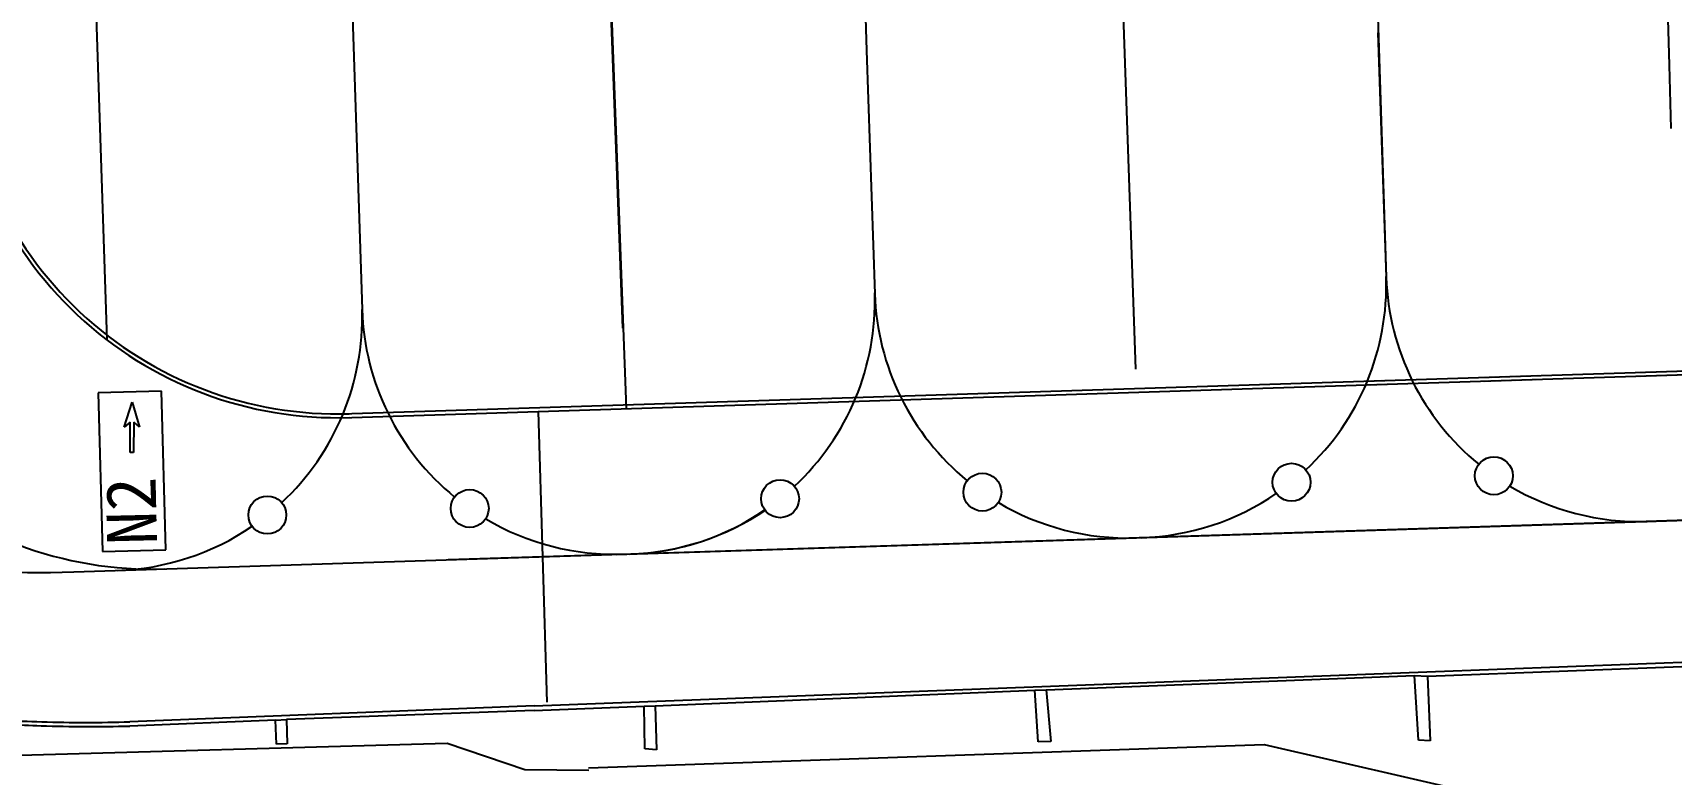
# Model space of a CAD drawing. Header units: millimetres. Extents: x 1358 to 1865, y 706 to 1003.
# Drawn here: x 1554.61 to 1586.23, y 840.71 to 855.04 of the extents above; entities that cross this region are included whole.
import ezdxf

# ---------------------------------------------------------------- set-up
doc = ezdxf.new("R2010")
doc.units = ezdxf.units.MM
doc.layers.add('建築', color=7, linetype='Continuous')
doc.styles.add('細明體', font='')
doc.styles.get('細明體').set_extended_font_data('細明體')

msp = doc.modelspace()

# ---------------------------------------------------------------- hatches: boundary and pattern name
at = {"layer": '建築', "ltscale": 1000}
h = msp.add_hatch(color=256, dxfattribs=at)
edge = h.paths.add_edge_path()
edge.add_arc((1575.846, 850.164), 4.883, 336.4493, 336.6869)
edge.add_line((1580.331, 848.231), (1580.773, 848.246))
edge.add_line((1580.773, 848.246), (1580.774, 848.227))
edge.add_line((1580.774, 848.227), (1580.323, 848.213))
edge = h.paths.add_edge_path()
edge.add_arc((1575.846, 850.164), 4.883, 337.397, 337.6328)
edge.add_line((1580.362, 848.306), (1580.771, 848.319))
edge.add_line((1580.771, 848.319), (1580.771, 848.301))
edge.add_line((1580.771, 848.301), (1580.354, 848.287))
edge = h.paths.add_edge_path()
edge.add_arc((1575.846, 850.164), 4.883, 337.6328, 337.8682)
edge.add_line((1580.37, 848.324), (1580.77, 848.337))
edge.add_line((1580.77, 848.337), (1580.771, 848.319))
edge.add_line((1580.771, 848.319), (1580.767, 848.319))
edge.add_line((1580.767, 848.319), (1580.362, 848.306))
edge = h.paths.add_edge_path()
edge.add_arc((1575.846, 850.164), 4.883, 336.6869, 336.9241)
edge.add_line((1580.339, 848.25), (1580.772, 848.264))
edge.add_line((1580.772, 848.264), (1580.773, 848.246))
edge.add_line((1580.773, 848.246), (1580.331, 848.231))
h = msp.add_hatch(color=256, dxfattribs=at)
h.paths.add_polyline_path([(1583.695, 848.413), (1583.699, 848.414), (1583.698, 848.431), (1582.6, 848.396), (1582.601, 848.378)])
h.paths.add_polyline_path([(1583.7, 848.395), (1583.699, 848.413), (1582.601, 848.378), (1582.601, 848.359)])
h.paths.add_polyline_path([(1583.701, 848.34), (1583.701, 848.358), (1582.603, 848.323), (1582.603, 848.305)])
h.paths.add_polyline_path([(1583.702, 848.322), (1583.701, 848.34), (1582.603, 848.305), (1582.604, 848.286)])
h = msp.add_hatch(color=256, dxfattribs=at)
h.paths.add_polyline_path([(1586.623, 848.507), (1586.627, 848.508), (1586.627, 848.526), (1585.529, 848.49), (1585.529, 848.472)])
h.paths.add_polyline_path([(1586.628, 848.489), (1586.627, 848.507), (1585.529, 848.472), (1585.53, 848.454)])
h.paths.add_polyline_path([(1586.63, 848.434), (1586.629, 848.452), (1585.531, 848.417), (1585.532, 848.399)])
h.paths.add_polyline_path([(1586.63, 848.416), (1586.63, 848.434), (1585.532, 848.399), (1585.532, 848.38)])

# ---------------------------------------------------------------- linework, layer by layer
for p, q in [((1570.196, 869.578, -0.309), (1570.698, 854.694, -0.309)), ((1570.196, 869.578, -0.309), (1570.698, 854.694, -0.309)), ((1570.196, 869.578, -0.309), (1570.698, 854.694, -0.309)), ((1570.196, 869.578, -0.309), (1570.698, 854.694, -0.309)), ((1580.102, 869.738, -0.309), (1580.727, 850.313, -0.309)), ((1560.334, 869.261, -0.309), (1560.963, 849.689, -0.309)), ((1575.296, 865.393, -0.309), (1575.888, 848.538, -0.309)), ((1575.296, 865.393, -0.309), (1575.888, 848.538, -0.309)), ((1575.296, 865.393, -0.309), (1575.888, 848.538, -0.309)), ((1575.296, 865.393, -0.309), (1575.888, 848.538, -0.309)), ((1565.413, 864.962, -0.309), (1565.986, 849.33, -0.309)), ((1565.413, 864.962, -0.309), (1566.062, 847.777, -0.309)), ((1555.536, 864.636, -0.309), (1556.035, 849.107, -0.309)), ((1586.098, 857.706, -0.309), (1586.186, 854.408, -0.309)), ((1580.567, 855.036, -0.309), (1580.727, 850.313, -0.309)), ((1570.698, 854.694, -0.309), (1570.856, 849.996, -0.309)), ((1570.698, 854.694, -0.309), (1570.856, 849.996, -0.309)), ((1570.698, 854.694, -0.309), (1570.856, 849.996, -0.309)), ((1570.698, 854.694, -0.309), (1570.856, 849.996, -0.309)), ((1586.186, 854.408, -0.309), (1586.219, 853.188, -0.309)), ((1586.219, 853.188, -0.309), (1586.219, 853.188, -0.309)), ((1586.219, 853.188, -0.309), (1586.219, 853.188, -0.309)), ((1560.565, 847.673, -0.309), (1630.571, 849.925, -0.309)), ((1560.567, 847.6, -0.309), (1630.574, 849.851, -0.309)), ((1557.095, 848.111, -0.309), (1555.874, 848.082, -0.309)), ((1555.874, 848.082, -0.309), (1555.955, 845.014, -0.309)), ((1557.176, 845.046, -0.309), (1557.095, 848.111, -0.309)), ((1556.375, 847.417, -0.309), (1556.524, 847.904, -0.309)), ((1556.524, 847.904, -0.309), (1556.668, 847.416, -0.309)), ((1564.535, 842.109, -0.309), (1564.365, 847.722, -0.309)), ((1555.399, 844.625, -0.309), (1644.84, 847.501, -0.309)), ((1556.488, 847.515, -0.309), (1556.375, 847.417, -0.309)), ((1556.486, 846.929, -0.309), (1556.488, 847.515, -0.309)), ((1556.556, 847.515, -0.309), (1556.554, 846.928, -0.309)), ((1556.668, 847.416, -0.309), (1556.556, 847.515, -0.309)), ((1565.873, 844.958, -0.309), (1644.821, 847.496, -0.309)), ((1556.52, 846.929, -0.309), (1556.486, 846.929, -0.309)), ((1556.554, 846.928, -0.309), (1556.52, 846.929, -0.309)), ((1555.955, 845.014, -0.309), (1557.176, 845.046, -0.309)), ((1565.873, 844.958, -0.309), (1562.623, 844.853, -0.309)), ((1581.508, 842.694, -0.309), (1589.095, 842.977, -0.309)), ((1564.284, 842.035, -0.309), (1581.508, 842.694, -0.309)), ((1574.166, 842.347, -0.309), (1581.275, 842.62, -0.309)), ((1581.275, 842.62, -0.309), (1581.524, 842.612, -0.309)), ((1581.349, 841.371, -0.309), (1581.275, 842.62, -0.309)), ((1581.524, 842.612, -0.309), (1589.098, 842.892, -0.309)), ((1566.62, 842.034, -0.309), (1573.947, 842.341, -0.309)), ((1573.947, 842.341, -0.309), (1574.166, 842.347, -0.309)), ((1574.012, 841.338, -0.309), (1573.947, 842.341, -0.309)), ((1574.166, 842.347, -0.309), (1574.252, 841.347, -0.309)), ((1581.524, 842.612, -0.309), (1581.574, 841.36, -0.309)), ((1564.284, 842.035, -0.309), (1556.48, 841.727, -0.309)), ((1564.286, 841.946, -0.309), (1566.408, 842.027, -0.309)), ((1566.408, 842.027, -0.309), (1566.62, 842.034, -0.309)), ((1566.418, 841.205, -0.309), (1566.408, 842.027, -0.309)), ((1566.62, 842.034, -0.309), (1566.644, 841.185, -0.309)), ((1559.29, 841.761, -0.309), (1556.48, 841.645, -0.309)), ((1559.29, 841.761, -0.309), (1559.506, 841.773, -0.309)), ((1559.314, 841.295, -0.309), (1559.29, 841.761, -0.309)), ((1564.286, 841.946, -0.309), (1559.506, 841.773, -0.309)), ((1559.506, 841.773, -0.309), (1559.52, 841.302, -0.309)), ((1581.574, 841.36, -0.309), (1581.349, 841.371, -0.309)), ((1562.604, 841.309, -0.309), (1552.477, 841.024, -0.309)), ((1559.52, 841.302, -0.309), (1559.314, 841.295, -0.309)), ((1564.104, 840.799, -0.309), (1562.604, 841.309, -0.309)), ((1565.33, 840.84, -0.309), (1578.372, 841.292, -0.309)), ((1566.644, 841.185, -0.309), (1566.418, 841.205, -0.309)), ((1574.252, 841.347, -0.309), (1574.012, 841.338, -0.309)), ((1578.372, 841.292, -0.309), (1586.142, 839.5, -0.309)), ((1565.34, 840.788, -0.309), (1564.104, 840.799, -0.309))]:
    msp.add_line(p, q, dxfattribs=at)
for centre in [(1582.805, 846.479, -0.309), (1582.805, 846.479, -0.309), (1582.805, 846.479, -0.309), (1582.805, 846.479, -0.309), (1582.805, 846.479, -0.309), (1582.805, 846.479, -0.309), (1572.934, 846.162, -0.309), (1572.934, 846.162, -0.309), (1572.934, 846.162, -0.309), (1572.934, 846.162, -0.309), (1572.934, 846.162, -0.309), (1572.934, 846.162, -0.309), (1578.9, 846.354, -0.309), (1578.9, 846.354, -0.309), (1578.9, 846.354, -0.309), (1578.9, 846.354, -0.309), (1578.9, 846.354, -0.309), (1578.9, 846.354, -0.309), (1563.041, 845.848, -0.309), (1569.03, 846.036, -0.309), (1569.03, 846.036, -0.309), (1569.03, 846.036, -0.309), (1569.03, 846.036, -0.309), (1569.03, 846.036, -0.309), (1569.03, 846.036, -0.309), (1559.136, 845.722, -0.309)]:
    msp.add_circle(centre, 0.366, dxfattribs=at)
for centre, radius, start, end in [((1560.484, 854.926, -0.309), 7.325, 181.7282, 271.8419), ((1560.484, 854.926, -0.309), 7.251, 181.7282, 271.8419), ((1556.908, 852.002, -0.309), 7.325, 181.7282, 271.8419), ((1575.846, 850.164, -0.309), 4.883, 313.01, 1.937), ((1585.607, 850.478, -0.309), 4.883, 181.937, 230.6738), ((1565.976, 849.847, -0.309), 4.883, 313.0099, 1.9323), ((1565.976, 849.847, -0.309), 4.883, 313.0099, 1.9323), ((1565.976, 849.847, -0.309), 4.883, 313.0099, 1.9323), ((1565.976, 849.847, -0.309), 4.883, 313.0099, 1.9323), ((1575.737, 850.16, -0.309), 4.883, 181.9323, 230.6738), ((1575.737, 850.16, -0.309), 4.883, 181.9323, 230.6738), ((1575.737, 850.16, -0.309), 4.883, 181.9323, 230.6738), ((1575.737, 850.16, -0.309), 4.883, 181.9323, 230.6738), ((1556.082, 849.532, -0.309), 4.883, 313.0098, 1.8419), ((1565.844, 849.846, -0.309), 4.883, 181.8419, 230.6738), ((1554.614, 869.028, -0.309), 24.416, 238.5677, 271.8419), ((1575.846, 850.164, -0.309), 4.883, 271.8415, 304.4136), ((1575.846, 850.164, -0.309), 4.883, 271.8415, 304.4136), ((1575.846, 850.164, -0.309), 4.883, 271.8415, 304.4136), ((1575.846, 850.164, -0.309), 4.883, 271.8415, 304.4136), ((1575.846, 850.164, -0.309), 4.883, 271.8415, 304.4136), ((1575.846, 850.164, -0.309), 4.883, 271.8415, 304.4136), ((1585.607, 850.478, -0.309), 4.883, 239.2702, 271.8422), ((1565.976, 849.847, -0.309), 4.883, 271.8415, 304.4136), ((1565.976, 849.847, -0.309), 4.883, 271.8415, 304.4136), ((1565.976, 849.847, -0.309), 4.883, 271.8415, 304.4136), ((1565.976, 849.847, -0.309), 4.883, 271.8415, 304.4136), ((1565.994, 849.851, -0.309), 4.883, 271.8415, 304.4136), ((1575.737, 850.16, -0.309), 4.883, 239.2702, 271.8422), ((1575.737, 850.16, -0.309), 4.883, 239.2702, 271.8422), ((1575.737, 850.16, -0.309), 4.883, 239.2702, 271.8422), ((1575.737, 850.16, -0.309), 4.883, 239.2702, 271.8422), ((1575.737, 850.16, -0.309), 4.883, 239.2702, 271.8422), ((1575.737, 850.16, -0.309), 4.883, 239.2702, 271.8422), ((1556.082, 849.532, -0.309), 4.883, 271.8419, 304.4134), ((1565.844, 849.846, -0.309), 4.883, 239.2702, 271.8421), ((1555.643, 869.662, -0.309), 27.947, 266.6813, 268.2336), ((1555.76, 870.321, -0.309), 28.685, 266.7404, 268.0227), ((1555.643, 869.662, -0.309), 27.947, 268.2336, 269.9753), ((1555.643, 869.662, -0.309), 27.947, 269.9753, 271.717), ((1555.76, 870.321, -0.309), 28.685, 268.0227, 269.7299), ((1555.76, 870.321, -0.309), 28.685, 269.7299, 271.4371)]:
    msp.add_arc(centre, radius, start, end, dxfattribs=at)

# ---------------------------------------------------------------- texts
at = {"layer": '建築', "ltscale": 1000, "style": '細明體'}
msp.add_text('N2', height=0.9637, rotation=91.332, dxfattribs=at).set_placement((1557.008, 845.154, -0.309))

doc.saveas('drawing.dxf')
